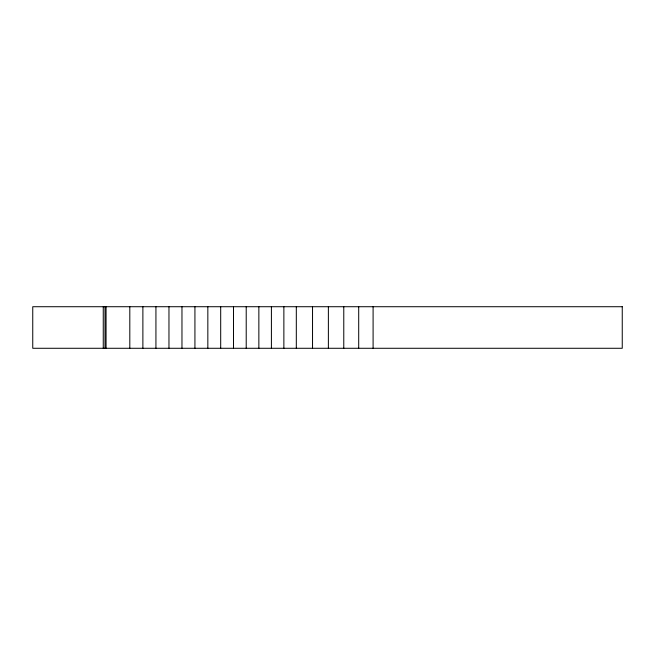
<?xml version="1.0" encoding="UTF-8"?>
<svg xmlns="http://www.w3.org/2000/svg" width="655" height="655" viewBox="0 0 655 655"><rect width="100%" height="100%" fill="white"/><g stroke="black" fill="none" stroke-linecap="round" stroke-linejoin="round"><path stroke-width="0.98" d="M373.096 306.72L373.096 348.28M358.703 306.72L358.703 348.28M343.777 306.72L343.777 348.28M328.376 306.72L328.376 348.28M312.533 306.72L312.533 348.28M296.314 306.72L296.314 348.28M283.869 306.72L283.869 348.28M271.407 306.72L271.407 348.28M258.856 306.72L258.856 348.28M246.215 306.72L246.215 348.28M233.491 306.72L233.491 348.28M220.694 306.72L220.694 348.28M207.84 306.72L207.84 348.28M194.928 306.72L194.928 348.28M181.967 306.72L181.967 348.28M168.965 306.72L168.965 348.28M155.931 306.72L155.931 348.28M142.88 306.72L142.88 348.28M129.805 306.72L129.805 348.28M106.069 306.72L106.069 348.28M105.005 306.72L105.005 348.28M103.261 306.72L103.261 348.28M622.25 306.72L32.75 306.72L32.75 348.28L622.25 348.28L622.25 306.72"/></g></svg>
